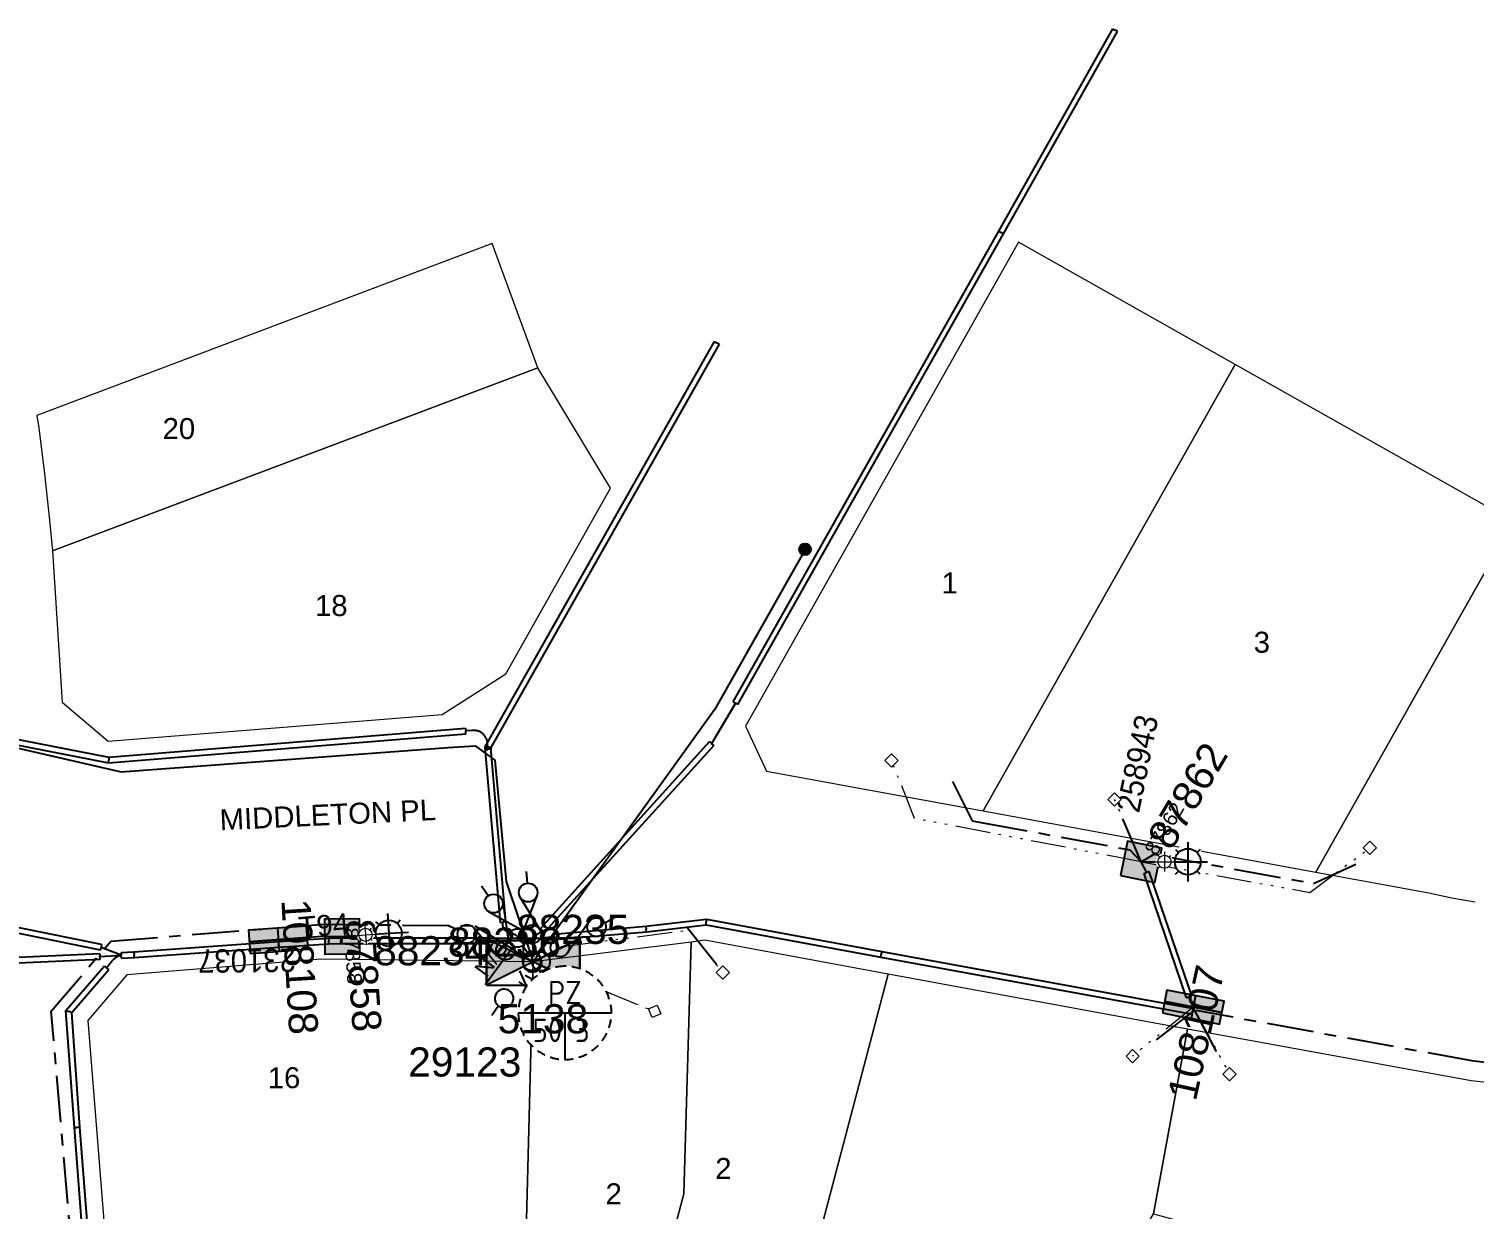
# Model space of a CAD drawing. Header units: metres. Extents: x 279683 to 1215799, y 6210454 to 24863887.
# Drawn here: x 279922.4 to 280046.4, y 6217213.5 to 6217314.8 of the extents above; entities that cross this region are included whole.
import ezdxf
from ezdxf.enums import TextEntityAlignment as Align

# ---------------------------------------------------------------- set-up
doc = ezdxf.new("R2010")
doc.units = ezdxf.units.M
for name, pattern in [('Cable Exist UG', [7, 4, -1, 1, -1]), ('Dash', [5, 3, -2]), ('PHANTOMX2', [6.6, 3, -0.75, 0.2, -0.75, 0.2, -0.75, 0.2, -0.75])]:
    doc.linetypes.add(name, pattern=pattern)
doc.layers.get('0').update_dxf_attribs({"color": 6})
for name, color, linetype, lineweight in [('_User Miscellaneous5', 121, 'Continuous', 13), ('_User_HV_Exist', 1, 'Continuous', 25), ('Cadastre Land Parcels_SP_EXT', 118, 'Continuous', 15), ('Cadastre Road Names_SP_HV_LV_SL_EXT', 211, 'Continuous', 15), ('Mains_LV_SL_EXT', 135, 'Continuous', 25), ('Services_SP_EXT', 42, 'PHANTOMX2', 20)]:
    doc.layers.add(name, color=color, linetype=linetype, lineweight=lineweight)
for name, color, linetype in [('Duct_SP_EXT', 30, 'Continuous'), ('Equip_HV_EXT', 7, 'Continuous'), ('Equip_LV_EXT', 7, 'Continuous'), ('Equip_SL_EXT', 7, 'Continuous'), ('Equip_SP_SL_EXT', 7, 'Continuous'), ('Sub_SP_EXT', 7, 'Continuous'), ('SupportsUG_SP_LV_EXT', 7, 'Continuous'), ('SupportsUG_SP_LV_SL_EXT', 7, 'Continuous'), ('Trench_SP_EXT', 7, 'Continuous')]:
    doc.layers.add(name, color=color, linetype=linetype)
doc.styles.add('COLUMN_LABEL', font='arial.ttf', dxfattribs={"height": 2})
doc.styles.add('iecARIAL', font='arial.ttf', dxfattribs={"height": 2})
doc.styles.add('IESYMBOL1', font='isocp.shx')
doc.styles.add('POLE_LABEL', font='arial.ttf', dxfattribs={"height": 2})
doc.styles.add('SL_LABEL', font='arial.ttf', dxfattribs={"height": 2})
doc.styles.add('SLCP_LABEL', font='arial.ttf', dxfattribs={"height": 2})
doc.styles.get("Standard").update_dxf_attribs({"font": 'arial.ttf'})
doc.styles.add('SWITCH_LABEL', font='arial.ttf', dxfattribs={"height": 2})
doc.linetypes.add('Cable x', pattern='A,4.5,-0.01,["X",Standard,S=1.25,R=0,X=0,Y=-0.65],-1.2', length=5.71)

# ---------------------------------------------------------------- blocks, each defined once
blk = doc.blocks.new('SUB_PADMOUNT_EXT')
at = {"ltscale": 10}
h = blk.add_hatch(color=256, dxfattribs=at)
h.dxf.hatch_style = 1
h.paths.add_polyline_path([(4, -2), (0, 0), (4, 2)])
h.paths.add_polyline_path([(-4, -2), (-4, 2), (0, 0)])
blk.add_line((4, 2), (-4, -2))
blk.add_lwpolyline([(-4, -2), (4, -2), (4, 2), (-4, 2)], close=True)
at = {"ltscale": 10, "flags": 128}
for points in [[(-4, -2), (-4, 2), (0, 0)], [(4, -2), (0, 0), (4, 2)]]:
    blk.add_lwpolyline(points, close=True, dxfattribs=at)
at = {"flags": 8}
blk.add_attdef('ASSET_NUM', text='', height=2.5, dxfattribs=at).set_placement((0, 5), align=Align.MIDDLE_CENTER)
for tag, flags, p in [('STREET_CODE', 9, (1.5, 0)), ('OPERATING_VOLTAGE', 9, (1.5, -0.4)), ('ORIENTATION', 9, (1.5, -0.6)), ('OWNED_BY', 9, (1.5, -0.8)), ('OPERATED_BY', 9, (1.5, -1)), ('NO_PHASES', 9, (1.5, -0.2)), ('MAINTAINED_BY', 9, (1.5, -1.2)), ('CONSTRUCTED_VOLTAGE', 9, (1.5, -1.4)), ('SECONDARY_VOLTAGE', 9, (1.5, -1.6)), ('STATE', 9, (1.5, -1.8)), ('SUBSTATION_TYPE', 9, (1.5, -2.2)), ('PARENT', 9, (1.5, -2)), ('USAGE', 9, (1.5, -2.4)), ('SUBURB', 9, (1.5, -2.8)), ('STREETNAME', 9, (1.5, -3)), ('Z', 1, (1.5, -3.6)), ('LEGEND', 9, (1.5, -2.6)), ('LOCATION', 9, (1.5, -3.2)), ('NOTES', 9, (1.5, -3.4))]:
    blk.add_attdef(tag, text='', height=0.2, dxfattribs=dict(flags=flags)).set_placement(p, align=Align.MIDDLE_LEFT)
blk = doc.blocks.new('COLUMN_EXT')
blk.add_hatch(color=256).paths.add_polyline_path([(1.5, -1.5), (1.5, 1.5), (-1.5, 1.5), (-1.5, -1.5)])
blk.add_lwpolyline([(1.5, 1.5), (-1.5, 1.5), (-1.5, -1.5), (1.5, -1.5)], close=True)
at = {"flags": 9}
for tag, p in [('STREETNAME', (-1.81, 1.6)), ('LOCATION', (-1.81, 1.4)), ('SUBURB', (-1.81, 1.8)), ('LEGEND', (-1.81, 1.2)), ('NOTES', (-1.81, 2)), ('COLUMN_TYPE', (-1.81, 0.4)), ('OWNED_BY', (-1.81, 0.6)), ('USAGE', (-1.81, 1)), ('STATE', (-1.81, 0.8))]:
    blk.add_attdef(tag, text='', height=0.2, rotation=180, dxfattribs=at).set_placement(p, align=Align.MIDDLE_LEFT)
at = {"flags": 1}
blk.add_attdef('Z', (-1.81, 2.35), '', height=0.2, rotation=180, dxfattribs=at)
at = {"flags": 9}
for tag, style, p in [('STRUCTURE_PLANT_NUMBER', 'POLE_LABEL', (-1.81, -0.03)), ('STREET_CODE', 'COLUMN_LABEL', (-1.81, 0.2))]:
    blk.add_attdef(tag, text='', height=0.2, rotation=180, dxfattribs=dict(at, style=style)).set_placement(p, align=Align.MIDDLE_LEFT)
at = {"style": 'COLUMN_LABEL', "width": 0.9, "flags": 8}
blk.add_attdef('ASSET_NUM', text='', height=2, rotation=270, dxfattribs=at).set_placement((2, -4), align=Align.MIDDLE_LEFT)
blk = doc.blocks.new('PILLAR_EXT')
blk.add_hatch(color=256).paths.add_polyline_path([(2.5, -1), (2.5, 1), (-2.5, 1), (-2.5, -1)])
for p, q in [((2.5, 0), (-2.5, 0)), ((0, -1), (0, 1))]:
    blk.add_line(p, q)
at = {"ltscale": 10}
blk.add_line((-2.5, 0), (2.5, 0), dxfattribs=at)
blk.add_lwpolyline([(2.5, 1), (1.25, 1), (-1.25, 1), (-2.5, 1), (-2.5, -1), (2.5, -1)], close=True)
for tag, p, flags in [('STREETNAME', (0, 1.8), 9), ('SUBURB', (0, 2), 1), ('PARENT', (0, 1.6), 9), ('NOTES', (0, 1.4), 9), ('SUPPORT_TYPE', (0, 0.6), 9), ('OWNED_BY', (0, 0.2), 9), ('LOCATION', (0, 1.2), 9), ('LEGEND', (0, 1), 9), ('USAGE', (0, 0.8), 9), ('STATE', (0, 0.4), 9)]:
    blk.add_attdef(tag, p, '', height=0.2, rotation=180, dxfattribs=dict(flags=flags))
at = {"width": 0.9, "flags": 8}
blk.add_attdef('ASSET_NUM', text='', height=2, rotation=270, dxfattribs=at).set_placement((2, -4), align=Align.MIDDLE_LEFT)
blk = doc.blocks.new('SL_LANTERN_EXT')
at = {"flags": 9}
for tag, p in [('LRATECODE', (-7.4, 0)), ('LOUTREACHVOCAB', (-7.2, 0)), ('LOUTREACH', (-7, 0)), ('LANTNUMBER', (-6.6, 0)), ('LNEW', (-6.4, 0)), ('LMASTVOCAB', (-6.2, 0)), ('LMAST', (-6, 0)), ('LLAMPVOCAB', (-5.8, 0)), ('LLAMP', (-5.6, 0)), ('LEXIST', (-5.4, 0)), ('LCHARGE3PERCENT', (-5.2, 0)), ('LCHARGE3', (-5, 0)), ('LCHARGE2PERCENT', (-4.8, 0)), ('LCHARGE2', (-4.6, 0)), ('LCHARGE1PERCENT', (-4.4, 0)), ('LCHARGE1', (-4.2, 0)), ('LCATEGORY', (-4, 0)), ('LBRACKETVOCAB', (-3.8, 0)), ('LBRACKET', (-3.6, 0)), ('LKINGHEIGHT', (-3.4, 0)), ('CREPLACE', (-3.2, 0)), ('CREMOVE', (-3, 0)), ('CNUMBER', (-2.8, 0)), ('CNEW', (-2.6, 0)), ('CEXIST', (-2.4, 0)), ('USAGE', (-2.2, 0)), ('STATE', (-2, 0)), ('OWNED_BY', (-1.8, 0)), ('ORIENTATION', (-1.6, 0)), ('OPERATING_VOLTAGE', (-1.4, 0)), ('NO_PHASES', (-1.2, 0)), ('LANTERN_TYPE', (-1, 0)), ('LANTERN_PURPOSE', (-0.8, 0)), ('CONTROL_TYPE', (-0.6, 0)), ('CONSTRUCTED_VOLTAGE', (-0.4, 0))]:
    blk.add_attdef(tag, text='', height=0.001, rotation=270, dxfattribs=at).set_placement(p, align=Align.MIDDLE_LEFT)
at = {"style": 'SL_LABEL', "flags": 9}
blk.add_attdef('STREET_CODE', text='', height=0.001, rotation=270, dxfattribs=at).set_placement((0, 0), align=Align.MIDDLE_LEFT)
at = {"flags": 1}
blk.add_attdef('Z', (0, 0), '', height=0.001, rotation=270, dxfattribs=at)
at = {"width": 0.9}
blk.add_attdef('LNUMBER', text='', height=1, dxfattribs=at).set_placement((7, -1), align=Align.MIDDLE_LEFT)
at = {"flags": 9}
for tag, p in [('LREMOVE', (0, -7.6)), ('LREPLACE', (0, -7.8)), ('LTYPE', (0, -8)), ('LTYPEVOCAB', (0, -8.2)), ('LEGEND', (0, -8.4)), ('SUBURB', (0, -8.6)), ('STREETNAME', (0, -8.8)), ('LOCATION', (0, -9)), ('NOTES', (0, -9.2)), ('MAINTAINED_BY', (0, -9.86))]:
    blk.add_attdef(tag, text='', height=0.001, dxfattribs=at).set_placement(p, align=Align.MIDDLE_LEFT)
blk.add_attdef('OPERATED_BY', (0, -9.61), '', height=0.001, dxfattribs=at)
blk.add_wipeout([(5.69, 0), (5.06, -1.06), (4, -1.69), (2.94, -1.06), (2.31, 0), (2.94, 1.06), (4, 1.69), (5.06, 1.06)])
for p, q in [((4, 1.69), (4, 0)), ((0, 0), (4, 0)), ((2.94, 1.06), (3.2, 0.8)), ((5.06, 1.06), (4.8, 0.8)), ((2.94, -1.06), (3.2, -0.8)), ((4, 0), (5.69, 0)), ((4, 0), (4, -1.69)), ((5.06, -1.06), (4.8, -0.8))]:
    blk.add_line(p, q)
blk.add_circle((4, 0), 1.12)
blk = doc.blocks.new('CCP_EXT')
at = {"flags": 9}
for tag, p in [('STATE', (0, -1.8)), ('LEGEND', (0, -1.4)), ('LIFE_SUPPORT', (0, -1.6)), ('NOTES', (0, -2))]:
    blk.add_attdef(tag, text='', height=0.2, dxfattribs=at).set_placement(p, align=Align.MIDDLE_LEFT)
blk.add_wipeout([(0, 0.57), (0.57, 0), (0, -0.57), (-0.57, 0)])
blk.add_lwpolyline([(-0.57, 0), (0, 0.57), (0.57, 0), (0, -0.57), (-0.57, 0)])
at = {"flags": 1}
blk.add_attdef('Z', (0, 0), '', height=0.2, dxfattribs=at)
at = {"flags": 9}
for tag, p in [('CCP_TYPE', (0, 0)), ('CONSTRUCTED_VOLTAGE', (0, -0.2)), ('OPERATING_VOLTAGE', (0, -0.6)), ('ORIENTATION', (0, -0.8)), ('OWNED_BY', (0, -1)), ('NO_PHASES', (0, -0.4)), ('USAGE', (0, -1.2))]:
    blk.add_attdef(tag, text='', height=0.2, dxfattribs=at).set_placement(p, align=Align.MIDDLE_LEFT)
blk = doc.blocks.new('LV_UG_DFUSE_CLOSED_EXT')
for points in [[(1, 0), (0, 0)], [(5.04, 0.73), (2.16, -0.72)], [(5.05, -0.71), (2.16, 0.72)], [(6.2, 0.01), (7.2, 0.01)]]:
    blk.add_lwpolyline(points)
for centre in [(1.8, 0), (5.4, 0.01)]:
    blk.add_circle(centre, 0.8)
at = {"flags": 9}
for tag, p in [('ACTUAL_STATUS', (0, 0)), ('CONSTRUCTED_VOLTAGE', (0, -0.2)), ('OPERATING_VOLTAGE', (0, -0.6)), ('ORIENTATION', (0, -0.8)), ('STATE', (0, -1)), ('SWITCH_TYPE', (0, -1.2)), ('NO_PHASES', (0, -0.4)), ('USAGE', (0, -1.4)), ('NOTES', (0, -1.6))]:
    blk.add_attdef(tag, text='', height=0.2, dxfattribs=at).set_placement(p, align=Align.MIDDLE_LEFT)
at = {"flags": 1}
blk.add_attdef('Z', (0, 0), '', height=0.2, dxfattribs=at)
blk = doc.blocks.new('SWG_HOLEC_SU_EXT')
blk.add_line((1.8, -2), (5.8, -2))
for points in [[(1, 0), (0, 0)], [(6.6, 0), (7.6, 0)]]:
    blk.add_lwpolyline(points)
for points in [[(1.8, -0.8, 1), (1.8, 0.8, 1)], [(5.8, -0.8, 1), (5.8, 0.8, 1)]]:
    blk.add_lwpolyline(points, format="xyb", close=True)
at = {"style": 'SWITCH_LABEL', "flags": 8}
blk.add_attdef('ASSET_NUM', text='', height=2.5, rotation=179.9544, dxfattribs=at).set_placement((-2.4, 0), align=Align.MIDDLE_LEFT)
at = {"flags": 1}
blk.add_attdef('Z', (0, 0), '', height=0.2, dxfattribs=at)
at = {"flags": 9}
for tag, p in [('ACTUAL_STATUS', (0, -0.4)), ('CONSTRUCTED_VOLTAGE', (0, -0.6)), ('OPERATING_VOLTAGE', (0, -1)), ('ORIENTATION', (0, -1.2)), ('NO_PHASES', (0, -0.8)), ('OWNED_BY', (0, -1.4)), ('STATE', (0, -1.8)), ('SWITCH_TYPE', (0, -2)), ('PARENT', (0, -1.6)), ('USAGE', (0, -2.2)), ('LOCATION', (0, -2.4)), ('STREETNAME', (0, -2.6)), ('SUBURB', (0, -2.8)), ('NOTES', (0, -3))]:
    blk.add_attdef(tag, text='', height=0.2, dxfattribs=at).set_placement(p, align=Align.MIDDLE_LEFT)
at = {"style": 'SWITCH_LABEL', "flags": 9}
blk.add_attdef('STREET_CODE', text='', height=0.2, dxfattribs=at).set_placement((0, -0.2), align=Align.MIDDLE_LEFT)
blk = doc.blocks.new('SWG_HOLEC_SU_NO_EXT')
blk.add_line((1.8, -2), (5.8, -2))
for points in [[(1, 0), (0, 0)], [(6.6, 0), (7.6, 0)]]:
    blk.add_lwpolyline(points)
for points in [[(1.8, -0.8, 1), (1.8, 0.8, 1)], [(5.8, -0.8, 1), (5.8, 0.8, 1)]]:
    blk.add_lwpolyline(points, format="xyb", close=True)
at = {"insert": (5.31, -3.64), "char_height": 1.4, "width": 3.8863, "attachment_point": 1, "rotation": 180}
blk.add_mtext('{\\fArial|b0|i0|c0|p34;N/O}', dxfattribs=at)
at = {"style": 'SWITCH_LABEL', "flags": 8}
blk.add_attdef('ASSET_NUM', text='', height=2.5, rotation=179.9544, dxfattribs=at).set_placement((-2.4, 0), align=Align.MIDDLE_LEFT)
at = {"flags": 1}
blk.add_attdef('Z', (0, 0), '', height=0.2, dxfattribs=at)
at = {"flags": 9}
for tag, p in [('ACTUAL_STATUS', (0, -0.4)), ('CONSTRUCTED_VOLTAGE', (0, -0.6)), ('OPERATING_VOLTAGE', (0, -1)), ('ORIENTATION', (0, -1.2)), ('NO_PHASES', (0, -0.8)), ('OWNED_BY', (0, -1.4)), ('STATE', (0, -1.8)), ('SWITCH_TYPE', (0, -2)), ('PARENT', (0, -1.6)), ('USAGE', (0, -2.2)), ('LOCATION', (0, -2.4)), ('STREETNAME', (0, -2.6)), ('SUBURB', (0, -2.8)), ('NOTES', (0, -3))]:
    blk.add_attdef(tag, text='', height=0.2, dxfattribs=at).set_placement(p, align=Align.MIDDLE_LEFT)
at = {"style": 'SWITCH_LABEL', "flags": 9}
blk.add_attdef('STREET_CODE', text='', height=0.2, dxfattribs=at).set_placement((0, -0.2), align=Align.MIDDLE_LEFT)
blk = doc.blocks.new('SLCP_ZELL_EXT')
at = {"flags": 8}
blk.add_attdef('ASSET_NUM', text='', height=2, dxfattribs=at).set_placement((0, 6), align=Align.MIDDLE_CENTER)
for tag, flags, p in [('CONSTRUCTED_VOLTAGE', 9, (0.25, -0.5)), ('CONTROL_TYPE', 9, (0.25, -0.7)), ('OPERATING_VOLTAGE', 9, (0.25, -1.1)), ('ORIENTATION', 9, (0.25, -1.3)), ('NO_PHASES', 9, (0.25, -0.9)), ('OWNED_BY', 9, (0.25, -1.5)), ('OPERATED_BY', 9, (0.25, -1.7)), ('MAINTAINED_BY', 9, (0.25, -1.9)), ('USAGE', 9, (0.25, -2.1)), ('LOCATION', 9, (0.25, -2.3)), ('NOTES', 9, (0.25, -2.5)), ('AMP_RATING', 9, (0.25, -3.3)), ('STATE', 9, (0.25, -2.7)), ('STREETNAME', 9, (0.25, -2.9)), ('SUBURB', 9, (0.25, -3.1)), ('Z', 1, (0.25, -3.5))]:
    blk.add_attdef(tag, text='', height=0.2, dxfattribs=dict(flags=flags)).set_placement(p, align=Align.MIDDLE_LEFT)
blk.add_wipeout([(-0.05, 4), (-0.15, 4), (-0.25, 3.99), (-0.34, 3.99), (-0.44, 3.98), (-0.54, 3.96), (-0.64, 3.95), (-0.73, 3.93), (-0.83, 3.91), (-0.92, 3.89), (-1.02, 3.87), (-1.11, 3.84), (-1.21, 3.81), (-1.3, 3.78), (-1.39, 3.75), (-1.49, 3.71), (-1.58, 3.68), (-1.67, 3.64), (-1.75, 3.59), (-1.84, 3.55), (-1.93, 3.5), (-2.01, 3.46), (-2.1, 3.41), (-2.18, 3.35), (-2.26, 3.3), (-2.34, 3.24), (-2.42, 3.18), (-2.5, 3.12), (-2.58, 3.06), (-2.65, 3), (-2.72, 2.93), (-2.79, 2.86), (-2.86, 2.79), (-2.93, 2.72), (-3, 2.65), (-3.06, 2.58), (-3.12, 2.5), (-3.18, 2.42), (-3.24, 2.34), (-3.3, 2.26), (-3.35, 2.18), (-3.41, 2.1), (-3.46, 2.01), (-3.5, 1.93), (-3.55, 1.84), (-3.59, 1.75), (-3.64, 1.67), (-3.68, 1.58), (-3.71, 1.49), (-3.75, 1.39), (-3.78, 1.3), (-3.81, 1.21), (-3.84, 1.11), (-3.87, 1.02), (-3.89, 0.92), (-3.91, 0.83), (-3.93, 0.73), (-3.95, 0.64), (-3.96, 0.54), (-3.98, 0.44), (-3.99, 0.34), (-3.99, 0.25), (-4, 0.15), (-4, 0.05), (-4, -0.05), (-4, -0.15), (-3.99, -0.25), (-3.99, -0.34), (-3.98, -0.44), (-3.96, -0.54), (-3.95, -0.64), (-3.93, -0.73), (-3.91, -0.83), (-3.89, -0.92), (-3.87, -1.02), (-3.84, -1.11), (-3.81, -1.21), (-3.78, -1.3), (-3.75, -1.39), (-3.71, -1.49), (-3.68, -1.58), (-3.64, -1.67), (-3.59, -1.75), (-3.55, -1.84), (-3.5, -1.93), (-3.46, -2.01), (-3.41, -2.1), (-3.35, -2.18), (-3.3, -2.26), (-3.24, -2.34), (-3.18, -2.42), (-3.12, -2.5), (-3.06, -2.58), (-3, -2.65), (-2.93, -2.72), (-2.86, -2.79), (-2.79, -2.86), (-2.72, -2.93), (-2.65, -3), (-2.58, -3.06), (-2.5, -3.12), (-2.42, -3.18), (-2.34, -3.24), (-2.26, -3.3), (-2.18, -3.35), (-2.1, -3.41), (-2.01, -3.46), (-1.93, -3.5), (-1.84, -3.55), (-1.75, -3.59), (-1.67, -3.64), (-1.58, -3.68), (-1.49, -3.71), (-1.39, -3.75), (-1.3, -3.78), (-1.21, -3.81), (-1.11, -3.84), (-1.02, -3.87), (-0.92, -3.89), (-0.83, -3.91), (-0.73, -3.93), (-0.64, -3.95), (-0.54, -3.96), (-0.44, -3.98), (-0.34, -3.99), (-0.25, -3.99), (-0.15, -4), (-0.05, -4), (0.05, -4), (0.15, -4), (0.25, -3.99), (0.34, -3.99), (0.44, -3.98), (0.54, -3.96), (0.64, -3.95), (0.73, -3.93), (0.83, -3.91), (0.92, -3.89), (1.02, -3.87), (1.11, -3.84), (1.21, -3.81), (1.3, -3.78), (1.39, -3.75), (1.49, -3.71), (1.58, -3.68), (1.67, -3.64), (1.75, -3.59), (1.84, -3.55), (1.93, -3.5), (2.01, -3.46), (2.1, -3.41), (2.18, -3.35), (2.26, -3.3), (2.34, -3.24), (2.42, -3.18), (2.5, -3.12), (2.58, -3.06), (2.65, -3), (2.72, -2.93), (2.79, -2.86), (2.86, -2.79), (2.93, -2.72), (3, -2.65), (3.06, -2.58), (3.12, -2.5), (3.18, -2.42), (3.24, -2.34), (3.3, -2.26), (3.35, -2.18), (3.41, -2.1), (3.46, -2.01), (3.5, -1.93), (3.55, -1.84), (3.59, -1.75), (3.64, -1.67), (3.68, -1.58), (3.71, -1.49), (3.75, -1.39), (3.78, -1.3), (3.81, -1.21), (3.84, -1.11), (3.87, -1.02), (3.89, -0.92), (3.91, -0.83), (3.93, -0.73), (3.95, -0.64), (3.96, -0.54), (3.98, -0.44), (3.99, -0.34), (3.99, -0.25), (4, -0.15), (4, -0.05), (4, 0.05), (4, 0.15), (3.99, 0.25), (3.99, 0.34), (3.98, 0.44), (3.96, 0.54), (3.95, 0.64), (3.93, 0.73), (3.91, 0.83), (3.89, 0.92), (3.87, 1.02), (3.84, 1.11), (3.81, 1.21), (3.78, 1.3), (3.75, 1.39), (3.71, 1.49), (3.68, 1.58), (3.64, 1.67), (3.59, 1.75), (3.55, 1.84), (3.5, 1.93), (3.46, 2.01), (3.41, 2.1), (3.35, 2.18), (3.3, 2.26), (3.24, 2.34), (3.18, 2.42), (3.12, 2.5), (3.06, 2.58), (3, 2.65), (2.93, 2.72), (2.86, 2.79), (2.79, 2.86), (2.72, 2.93), (2.65, 3), (2.58, 3.06), (2.5, 3.12), (2.42, 3.18), (2.34, 3.24), (2.26, 3.3), (2.18, 3.35), (2.1, 3.41), (2.01, 3.46), (1.93, 3.5), (1.84, 3.55), (1.75, 3.59), (1.67, 3.64), (1.58, 3.68), (1.49, 3.71), (1.39, 3.75), (1.3, 3.78), (1.21, 3.81), (1.11, 3.84), (1.02, 3.87), (0.92, 3.89), (0.83, 3.91), (0.73, 3.93), (0.64, 3.95), (0.54, 3.96), (0.44, 3.98), (0.34, 3.99), (0.25, 3.99), (0.15, 4), (0.05, 4)])
for p, q in [((-4, 0), (4, 0)), ((0, 0), (0, -4))]:
    blk.add_line(p, q)
at = {"linetype": 'Dash', "ltscale": 0.25, "flags": 128}
blk.add_lwpolyline([(-0.05, 4), (-0.15, 4), (-0.25, 3.99), (-0.34, 3.99), (-0.44, 3.98), (-0.54, 3.96), (-0.64, 3.95), (-0.73, 3.93), (-0.83, 3.91), (-0.92, 3.89), (-1.02, 3.87), (-1.11, 3.84), (-1.21, 3.81), (-1.3, 3.78), (-1.39, 3.75), (-1.49, 3.71), (-1.58, 3.68), (-1.67, 3.64), (-1.75, 3.59), (-1.84, 3.55), (-1.93, 3.5), (-2.01, 3.46), (-2.1, 3.41), (-2.18, 3.35), (-2.26, 3.3), (-2.34, 3.24), (-2.42, 3.18), (-2.5, 3.12), (-2.58, 3.06), (-2.65, 3), (-2.72, 2.93), (-2.79, 2.86), (-2.86, 2.79), (-2.93, 2.72), (-3, 2.65), (-3.06, 2.58), (-3.12, 2.5), (-3.18, 2.42), (-3.24, 2.34), (-3.3, 2.26), (-3.35, 2.18), (-3.41, 2.1), (-3.46, 2.01), (-3.5, 1.93), (-3.55, 1.84), (-3.59, 1.75), (-3.64, 1.67), (-3.68, 1.58), (-3.71, 1.49), (-3.75, 1.39), (-3.78, 1.3), (-3.81, 1.21), (-3.84, 1.11), (-3.87, 1.02), (-3.89, 0.92), (-3.91, 0.83), (-3.93, 0.73), (-3.95, 0.64), (-3.96, 0.54), (-3.98, 0.44), (-3.99, 0.34), (-3.99, 0.25), (-4, 0.15), (-4, 0.05), (-4, -0.05), (-4, -0.15), (-3.99, -0.25), (-3.99, -0.34), (-3.98, -0.44), (-3.96, -0.54), (-3.95, -0.64), (-3.93, -0.73), (-3.91, -0.83), (-3.89, -0.92), (-3.87, -1.02), (-3.84, -1.11), (-3.81, -1.21), (-3.78, -1.3), (-3.75, -1.39), (-3.71, -1.49), (-3.68, -1.58), (-3.64, -1.67), (-3.59, -1.75), (-3.55, -1.84), (-3.5, -1.93), (-3.46, -2.01), (-3.41, -2.1), (-3.35, -2.18), (-3.3, -2.26), (-3.24, -2.34), (-3.18, -2.42), (-3.12, -2.5), (-3.06, -2.58), (-3, -2.65), (-2.93, -2.72), (-2.86, -2.79), (-2.79, -2.86), (-2.72, -2.93), (-2.65, -3), (-2.58, -3.06), (-2.5, -3.12), (-2.42, -3.18), (-2.34, -3.24), (-2.26, -3.3), (-2.18, -3.35), (-2.1, -3.41), (-2.01, -3.46), (-1.93, -3.5), (-1.84, -3.55), (-1.75, -3.59), (-1.67, -3.64), (-1.58, -3.68), (-1.49, -3.71), (-1.39, -3.75), (-1.3, -3.78), (-1.21, -3.81), (-1.11, -3.84), (-1.02, -3.87), (-0.92, -3.89), (-0.83, -3.91), (-0.73, -3.93), (-0.64, -3.95), (-0.54, -3.96), (-0.44, -3.98), (-0.34, -3.99), (-0.25, -3.99), (-0.15, -4), (-0.05, -4), (0.05, -4), (0.15, -4), (0.25, -3.99), (0.34, -3.99), (0.44, -3.98), (0.54, -3.96), (0.64, -3.95), (0.73, -3.93), (0.83, -3.91), (0.92, -3.89), (1.02, -3.87), (1.11, -3.84), (1.21, -3.81), (1.3, -3.78), (1.39, -3.75), (1.49, -3.71), (1.58, -3.68), (1.67, -3.64), (1.75, -3.59), (1.84, -3.55), (1.93, -3.5), (2.01, -3.46), (2.1, -3.41), (2.18, -3.35), (2.26, -3.3), (2.34, -3.24), (2.42, -3.18), (2.5, -3.12), (2.58, -3.06), (2.65, -3), (2.72, -2.93), (2.79, -2.86), (2.86, -2.79), (2.93, -2.72), (3, -2.65), (3.06, -2.58), (3.12, -2.5), (3.18, -2.42), (3.24, -2.34), (3.3, -2.26), (3.35, -2.18), (3.41, -2.1), (3.46, -2.01), (3.5, -1.93), (3.55, -1.84), (3.59, -1.75), (3.64, -1.67), (3.68, -1.58), (3.71, -1.49), (3.75, -1.39), (3.78, -1.3), (3.81, -1.21), (3.84, -1.11), (3.87, -1.02), (3.89, -0.92), (3.91, -0.83), (3.93, -0.73), (3.95, -0.64), (3.96, -0.54), (3.98, -0.44), (3.99, -0.34), (3.99, -0.25), (4, -0.15), (4, -0.05), (4, 0.05), (4, 0.15), (3.99, 0.25), (3.99, 0.34), (3.98, 0.44), (3.96, 0.54), (3.95, 0.64), (3.93, 0.73), (3.91, 0.83), (3.89, 0.92), (3.87, 1.02), (3.84, 1.11), (3.81, 1.21), (3.78, 1.3), (3.75, 1.39), (3.71, 1.49), (3.68, 1.58), (3.64, 1.67), (3.59, 1.75), (3.55, 1.84), (3.5, 1.93), (3.46, 2.01), (3.41, 2.1), (3.35, 2.18), (3.3, 2.26), (3.24, 2.34), (3.18, 2.42), (3.12, 2.5), (3.06, 2.58), (3, 2.65), (2.93, 2.72), (2.86, 2.79), (2.79, 2.86), (2.72, 2.93), (2.65, 3), (2.58, 3.06), (2.5, 3.12), (2.42, 3.18), (2.34, 3.24), (2.26, 3.3), (2.18, 3.35), (2.1, 3.41), (2.01, 3.46), (1.93, 3.5), (1.84, 3.55), (1.75, 3.59), (1.67, 3.64), (1.58, 3.68), (1.49, 3.71), (1.39, 3.75), (1.3, 3.78), (1.21, 3.81), (1.11, 3.84), (1.02, 3.87), (0.92, 3.89), (0.83, 3.91), (0.73, 3.93), (0.64, 3.95), (0.54, 3.96), (0.44, 3.98), (0.34, 3.99), (0.25, 3.99), (0.15, 4), (0.05, 4)], close=True, dxfattribs=at)
at = {"style": 'IESYMBOL1'}
for s, p in [('PZ', (0, 1.75)), ('50', (-1.5, -1.5)), ('3', (1.5, -1.5))]:
    blk.add_text(s, height=2, dxfattribs=at).set_placement(p, align=Align.MIDDLE_CENTER)
blk = doc.blocks.new('CONNECTOR_NODE_EXT')
h = blk.add_hatch(color=256)
edge = h.paths.add_edge_path()
edge.add_arc((0, 0), 0.5, 0, 360)
blk.add_circle((0, 0), 0.5)
at = {"flags": 1}
blk.add_attdef('Z', (0, 0), '', height=0.2, dxfattribs=at)
at = {"flags": 9}
for tag, p in [('CONNECTOR_TYPE', (0, 0)), ('CONSTRUCTED_VOLTAGE', (0, -0.2)), ('OPERATING_VOLTAGE', (0, -0.6)), ('ORIENTATION', (0, -0.8)), ('SUBTYPE', (0, -1)), ('NO_PHASES', (0, -0.4)), ('USAGE', (0, -1.2)), ('NOTES', (0, -1.4))]:
    blk.add_attdef(tag, text='', height=0.2, dxfattribs=at).set_placement(p, align=Align.MIDDLE_LEFT)

msp = doc.modelspace()

# ---------------------------------------------------------------- linework, layer by layer
at = {"layer": 'Cadastre Land Parcels_SP_EXT', "linetype": 'Continuous'}
for points in [[(279966.095, 6217285.716), (279962.154, 6217296.394), (279923.101, 6217281.622), (279923.26, 6217280.578), (279923.767, 6217276.626), (279924.182, 6217272.662), (279924.428, 6217270.01), (279966.095, 6217285.716)], [(280025.908, 6217286.026), (280007.325, 6217296.506), (279983.904, 6217254.971), (279985.706, 6217251.122), (280004.297, 6217247.704), (280025.908, 6217286.026)], [(279957.89, 6217255.99), (279963.333, 6217259.469), (279972.315, 6217275.399), (279966.095, 6217285.716), (279924.428, 6217270.01), (279925.27, 6217257.041), (279929.206, 6217253.69), (279957.89, 6217255.99)], [(280049.802, 6217272.547), (280025.908, 6217286.026), (280004.297, 6217247.704), (280032.833, 6217242.455), (280049.802, 6217272.547)], [(279965.0314, 6217209.3246), (279965.2321, 6217203.439), (279977.4639, 6217196.738), (279976.8894, 6217208.3905), (279978.6125, 6217214.8612), (279979.2474, 6217236.4583), (279965.6746, 6217234.7678), (279965.0314, 6217209.3246)], [(279976.8894, 6217208.3905), (279977.4639, 6217196.738), (279985.2761, 6217192.4571), (279996.149, 6217233.7113), (279980.4133, 6217236.604), (279979.2474, 6217236.4583), (279978.6125, 6217214.8612), (279976.8894, 6217208.3905)], [(279927.4824, 6217229.7115), (279929.3463, 6217206.4737), (279965.0314, 6217209.3246), (279965.6746, 6217234.7678), (279947.4794, 6217234.9805), (279930.8337, 6217233.6468), (279927.4824, 6217229.7115)], [(280018.923, 6217213.133), (280021.835, 6217228.986), (279996.149, 6217233.711), (279985.276, 6217192.457), (280002.796, 6217185.319), (280018.923, 6217213.133)], [(280069.855, 6217225.731), (280060.434, 6217224.268), (280058.055, 6217224.1), (280055.672, 6217224.017), (280053.287, 6217224.02), (280050.904, 6217224.11), (280048.526, 6217224.285), (280046.156, 6217224.546), (280021.835, 6217228.986), (280018.923, 6217213.133), (280063.732, 6217200.898), (280070.342, 6217198.597), (280069.855, 6217225.731)]]:
    msp.add_lwpolyline(points, close=True, dxfattribs=at)
msp.add_lwpolyline([(280049.802, 6217272.547), (280032.833, 6217242.455), (280042.522, 6217240.677), (280044.506, 6217240.248), (280046.503, 6217239.894)], dxfattribs=at)
at = {"layer": 'Duct_SP_EXT'}
for p, q in [((280005.6352, 6217297.4589), (280015.417, 6217314.8066)), ((280006.0532, 6217297.223), (280015.8351, 6217314.5708)), ((280015.417, 6217314.8066), (280015.626, 6217314.6887)), ((280015.8351, 6217314.5708), (280015.626, 6217314.6887)), ((279982.8351, 6217257.0809), (280005.6352, 6217297.4589)), ((279983.253, 6217256.8449), (280006.0532, 6217297.223)), ((280005.6352, 6217297.4589), (280005.8442, 6217297.341)), ((280006.0532, 6217297.223), (280005.8442, 6217297.341)), ((279981.2139, 6217287.9941), (279961.5414, 6217253.1939)), ((279981.6318, 6217287.7579), (279962.0315, 6217253.0854)), ((279981.2139, 6217287.9941), (279981.4228, 6217287.876)), ((279981.6318, 6217287.7579), (279981.4228, 6217287.876)), ((279982.8351, 6217257.0809), (279983.0441, 6217256.9629)), ((279983.253, 6217256.8449), (279983.0441, 6217256.9629)), ((279910.6556, 6217255.461), (279929.2563, 6217251.8268)), ((279910.7477, 6217255.9321), (279929.2833, 6217252.3106)), ((279929.2563, 6217251.8268), (279959.9154, 6217254.3363)), ((279929.2833, 6217252.3106), (279959.8763, 6217254.8147)), ((279959.8763, 6217254.8147), (279959.8958, 6217254.5755)), ((279959.9154, 6217254.3363), (279959.8958, 6217254.5755)), ((279961.5414, 6217253.1939), (279961.5595, 6217252.9649)), ((279961.5414, 6217253.1939), (279961.7865, 6217253.1397)), ((279961.5474, 6217253.1189), (279961.7865, 6217253.1396)), ((279961.5474, 6217253.1189), (279962.8439, 6217238.1451)), ((279961.5595, 6217252.9649), (279961.7988, 6217252.9838)), ((279962.0256, 6217253.1603), (279961.7865, 6217253.1396)), ((279962.0315, 6217253.0854), (279961.7865, 6217253.1397)), ((279962.038, 6217253.0027), (279961.7988, 6217252.9838)), ((279962.0256, 6217253.1603), (279963.3221, 6217238.1865)), ((279962.0315, 6217253.0854), (279962.038, 6217253.0027)), ((279980.8217, 6217253.6531), (279966.3061, 6217237.622)), ((279981.1775, 6217253.3309), (279966.6619, 6217237.2999)), ((279980.8217, 6217253.6531), (279980.9996, 6217253.492)), ((279981.1775, 6217253.3309), (279980.9996, 6217253.492)), ((279929.2563, 6217251.8268), (279929.2698, 6217252.0687)), ((279929.2833, 6217252.3106), (279929.2698, 6217252.0687)), ((279928.5595, 6217235.763), (279909.0681, 6217239.7284)), ((279928.6552, 6217236.2333), (279909.1637, 6217240.1988)), ((279962.8439, 6217238.1451), (279963.083, 6217238.1658)), ((279963.3221, 6217238.1865), (279963.083, 6217238.1658)), ((279975.3535, 6217237.8118), (279980.5436, 6217238.4069)), ((279980.5271, 6217237.9219), (279980.5353, 6217238.1644)), ((279980.5436, 6217238.4069), (279980.5353, 6217238.1644)), ((279980.5436, 6217238.4069), (279995.5941, 6217235.6379)), ((279961.8823, 6217236.817), (279961.8825, 6217236.577)), ((279966.3061, 6217237.622), (279966.484, 6217237.4609)), ((279966.6619, 6217237.2999), (279966.484, 6217237.4609)), ((279967.4695, 6217237.145), (279975.3535, 6217237.8118)), ((279967.4695, 6217237.145), (279967.4898, 6217236.9058)), ((279967.51, 6217236.6667), (279967.4898, 6217236.9058)), ((279967.51, 6217236.6667), (279975.401, 6217237.3342)), ((279975.3535, 6217237.8118), (279975.3773, 6217237.573)), ((279975.401, 6217237.3342), (279975.3773, 6217237.573)), ((279975.401, 6217237.3342), (279980.5271, 6217237.9219)), ((279980.5271, 6217237.9219), (279995.5075, 6217235.1657)), ((279928.5595, 6217235.763), (279928.6074, 6217235.9981)), ((279928.6552, 6217236.2333), (279928.6074, 6217235.9981)), ((279930.3308, 6217235.5668), (279931.4258, 6217235.6134)), ((279931.4258, 6217235.6134), (279943.8302, 6217236.4997)), ((279931.4258, 6217235.6134), (279931.4395, 6217235.3738)), ((279931.4531, 6217235.1342), (279943.8644, 6217236.0209)), ((279943.8302, 6217236.4997), (279943.8473, 6217236.2603)), ((279943.8309, 6217236.4997), (279948.1312, 6217236.7944)), ((279943.8309, 6217236.4997), (279943.8473, 6217236.2603)), ((279943.8637, 6217236.0209), (279943.8473, 6217236.2603)), ((279943.8644, 6217236.0209), (279943.8473, 6217236.2603)), ((279943.8637, 6217236.0209), (279948.1504, 6217236.3146)), ((279948.1312, 6217236.7944), (279948.1408, 6217236.5545)), ((279948.1504, 6217236.3146), (279948.1408, 6217236.5545)), ((279961.8827, 6217236.337), (279961.8825, 6217236.577)), ((279995.5941, 6217235.6379), (279995.5508, 6217235.4018)), ((279995.5941, 6217235.6379), (280022.3366, 6217230.7453)), ((279928.4982, 6217235.4451), (279909.5094, 6217234.5737)), ((279928.5202, 6217234.9656), (279909.5314, 6217234.0942)), ((279925.5948, 6217230.5848), (279928.9029, 6217234.4103)), ((279928.4982, 6217235.4451), (279928.5092, 6217235.2054)), ((279928.5202, 6217234.9656), (279928.5092, 6217235.2054)), ((279928.9029, 6217234.4103), (279929.0845, 6217234.2534)), ((279930.3308, 6217235.5668), (279930.341, 6217235.327)), ((279930.3512, 6217235.0872), (279930.341, 6217235.327)), ((279930.3512, 6217235.0872), (279931.4531, 6217235.1342)), ((279931.4531, 6217235.1342), (279931.4395, 6217235.3738)), ((279995.5075, 6217235.1657), (279995.5508, 6217235.4018)), ((279995.5075, 6217235.1657), (280022.2502, 6217230.2731)), ((279926.0878, 6217230.421), (279929.266, 6217234.0964)), ((279929.266, 6217234.0964), (279929.0845, 6217234.2534)), ((280021.7164, 6217231.6741), (280021.9435, 6217231.7517)), ((280022.1706, 6217231.8292), (280021.9435, 6217231.7517)), ((280022.3366, 6217230.7453), (280022.2934, 6217230.5092)), ((279926.3161, 6217220.5365), (279925.5948, 6217230.5848)), ((279925.5948, 6217230.5848), (279925.8413, 6217230.5029)), ((279926.0878, 6217230.421), (279925.8413, 6217230.5029)), ((279926.7948, 6217220.5722), (279926.0878, 6217230.421)), ((280022.2502, 6217230.2731), (280022.2934, 6217230.5092)), ((279926.3161, 6217220.5365), (279926.5555, 6217220.5543)), ((279927.4113, 6217206.3637), (279926.3161, 6217220.5365)), ((279926.7948, 6217220.5722), (279926.5555, 6217220.5543)), ((279927.8899, 6217206.4007), (279926.7948, 6217220.5722))]:
    msp.add_line(p, q, dxfattribs=at)
at = {"layer": 'Trench_SP_EXT', "linetype": 'Cable Exist UG'}
for points in [[(279983.0441, 6217256.9629), (279980.9995, 6217253.4919)], [(279960.416, 6217254.6079), (279959.8959, 6217254.5755)], [(279961.7865, 6217253.1396), (279961.77, 6217253.5292)], [(279966.484, 6217237.461), (279965.4554, 6217236.691)], [(279930.3418, 6217235.327), (279928.6074, 6217235.9981)], [(279964.7983, 6217236.1939), (279964.8519, 6217235.3182)], [(279928.5092, 6217235.2053), (279930.3524, 6217235.3279)], [(279964.9963, 6217233.6129), (279967.953, 6217231.968)], [(280021.9435, 6217231.7517), (280022.3243, 6217230.8751)], [(280022.2933, 6217230.5092), (280018.829, 6217227.8198)], [(280022.4149, 6217230.593), (280024.4803, 6217226.7091)]]:
    msp.add_lwpolyline(points, dxfattribs=at)
for points in [[(279961.77, 6217253.5292, 0.43351762), (279960.416, 6217254.6079)], [(279963.083, 6217238.1658, 0.44120634), (279963.5979, 6217237.3095), (279963.5979, 6217237.3095, -0.23159197), (279964.854, 6217236.2844)], [(279967.4898, 6217236.9058), (279965.4355, 6217236.6889), (279965.4355, 6217236.6889, 0.18266443), (279964.7983, 6217236.1939)], [(279961.8825, 6217236.577), (279964.3485, 6217236.5878), (279964.3485, 6217236.5878, -0.34878683), (279964.9299, 6217236.0823)], [(279929.0845, 6217234.2534), (279929.3973, 6217234.6414), (279929.3973, 6217234.6414, -0.17873871), (279930.3409, 6217235.327)]]:
    msp.add_lwpolyline(points, format="xyb", dxfattribs=at)

# ---------------------------------------------------------------- block references
at = {"layer": 'Equip_HV_EXT'}
msp.add_blockref('CONNECTOR_NODE_EXT', (279989.0121, 6217270.1515), dxfattribs=at)
ref = msp.add_blockref('SWG_HOLEC_SU_NO_EXT', (279966.6196, 6217236.2963), dxfattribs=dict(at, rotation=233.781812101238))
ref.add_attrib('ASSET_NUM', '88235', dxfattribs={"layer": '0', "height": 2.5, "style": 'SWITCH_LABEL'}).set_placement((279964.2206, 6217237.5463), align=Align.MIDDLE_LEFT)
ref = msp.add_blockref('SWG_HOLEC_SU_EXT', (279965.6255, 6217236.4483), dxfattribs=dict(at, rotation=293.8652410303194))
ref.add_attrib('ASSET_NUM', '88236', dxfattribs={"layer": '0', "height": 2.5, "style": 'SWITCH_LABEL'}).set_placement((279963.2265, 6217237.6982), align=Align.TOP_CENTER)
at = {"layer": 'Equip_LV_EXT'}
for p, rotation in [((279965.7126, 6217235.3243), 94.72213531051715), ((279965.3618, 6217235.3239), 124.704061437952), ((279966.4041, 6217235.1111), 28.87212345408912), ((279964.9572, 6217235.0182), 156.6406397169827), ((279966.1338, 6217234.1598), 301.3060279031731)]:
    msp.add_blockref('LV_UG_DFUSE_CLOSED_EXT', p, dxfattribs=dict(at, rotation=rotation))
at = {"layer": 'Sub_SP_EXT'}
ref = msp.add_blockref('SUB_PADMOUNT_EXT', (279965.6747, 6217234.7678), dxfattribs=at)
ref.add_attrib('ASSET_NUM', '29123', dxfattribs={"layer": '0', "height": 2.5}).set_placement((279964.6703, 6217227.415), align=Align.TOP_RIGHT)
at = {"layer": 'SupportsUG_SP_LV_EXT'}
ref = msp.add_blockref('PILLAR_EXT', (279943.8193, 6217236.6513), dxfattribs=dict(at, rotation=184.2363948877506))
ref.add_attrib('ASSET_NUM', '108108', dxfattribs={"layer": '0', "height": 2.5, "rotation": 273.420234, "style": 'iecARIAL'}).set_placement((279945.3193, 6217240.1513), align=Align.MIDDLE_LEFT)
ref = msp.add_blockref('PILLAR_EXT', (280022.3245, 6217230.8752), dxfattribs=dict(at, rotation=169.0043796485369))
ref.add_attrib('ASSET_NUM', '108107', dxfattribs={"layer": '0', "height": 2.5, "rotation": 77.579949, "style": 'iecARIAL'}).set_placement((280023.8245, 6217234.3752), align=Align.MIDDLE_RIGHT)
at = {"layer": 'SupportsUG_SP_LV_SL_EXT'}
ref = msp.add_blockref('COLUMN_EXT', (280017.8536, 6217243.3473), dxfattribs=dict(at, rotation=168.5349665505052))
ref.add_attrib('ASSET_NUM', '258943', dxfattribs={"layer": '0', "height": 2, "rotation": 78.534967, "style": 'COLUMN_LABEL', "width": 0.9}).set_placement((280016.6886, 6217247.665), align=Align.MIDDLE_LEFT)
ref = msp.add_blockref('COLUMN_EXT', (279949.3043, 6217236.9423), dxfattribs=dict(at, rotation=270.5846305138992))
ref.add_attrib('ASSET_NUM', '231037', dxfattribs={"layer": '0', "height": 2, "rotation": 180.584631, "style": 'COLUMN_LABEL', "width": 0.9}).set_placement((279945.3249, 6217234.9016), align=Align.MIDDLE_LEFT)

# ---------------------------------------------------------------- texts
at = {"layer": 'Cadastre Land Parcels_SP_EXT'}
for s, p in [('20', (279935.2838, 6217280.5154)), ('1', (280001.428, 6217267.2658)), ('18', (279948.3624, 6217265.3307)), ('3', (280028.21, 6217262.183)), ('16', (279944.3079, 6217224.8175)), ('2', (279982.0073, 6217217.0314)), ('2', (279972.593, 6217214.8542))]:
    msp.add_text(s, height=1.8, dxfattribs=at).set_placement(p, align=Align.MIDDLE_CENTER)
at = {"layer": 'Cadastre Road Names_SP_HV_LV_SL_EXT'}
msp.add_text('MIDDLETON PL', height=1.8, rotation=2.744446, dxfattribs=at).set_placement((279938.8258, 6217246.04))

# ---------------------------------------------------------------- next in the draw order: block references
at = {"layer": 'Equip_SP_SL_EXT'}
ref = msp.add_blockref('SL_LANTERN_EXT', (280017.8536, 6217243.3472), dxfattribs=at)
ref.add_attrib('ASSET_NUM', '87862', dxfattribs={"layer": '0', "height": 2.5, "rotation": 59.295457, "style": 'iecARIAL'}).set_placement((280019.3536, 6217244.8472), align=Align.MIDDLE_LEFT)
ref = msp.add_blockref('SL_LANTERN_EXT', (279949.3043, 6217236.9423), dxfattribs=dict(at, rotation=3.792625961042019))
ref.add_attrib('ASSET_NUM', '87858', dxfattribs={"layer": '0', "height": 2.5, "rotation": 273.847738, "style": 'iecARIAL'}).set_placement((279950.8043, 6217238.4423), align=Align.MIDDLE_LEFT)
at = {"layer": 'Services_SP_EXT'}
for p in [(279996.4256, 6217252.0402), (280015.5726, 6217248.6955), (280037.4667, 6217244.5296), (279981.9543, 6217233.8453), (280017.1228, 6217226.6748), (280025.4338, 6217225.1202)]:
    msp.add_blockref('CCP_EXT', p, dxfattribs=at)
at = {"layer": 'Services_SP_EXT', "rotation": 157.7445814671215}
msp.add_blockref('CCP_EXT', (279976.1109, 6217230.5027), dxfattribs=at)

# ---------------------------------------------------------------- next in the draw order: linework, layer by layer
at = {"layer": 'Duct_SP_EXT'}
for p, q in [((280018.0704, 6217242.349), (280018.2975, 6217242.4266)), ((280018.0704, 6217242.349), (280021.7164, 6217231.6741)), ((280018.5246, 6217242.5042), (280018.2975, 6217242.4266)), ((280018.5246, 6217242.5042), (280022.1706, 6217231.8292)), ((279949.2752, 6217236.8063), (279961.8823, 6217236.817)), ((279948.1312, 6217236.7944), (279949.1937, 6217236.8068)), ((279948.1504, 6217236.3146), (279949.195, 6217236.3267)), ((279949.1937, 6217236.8068), (279949.2768, 6217236.8063)), ((279949.1937, 6217236.8068), (279949.1944, 6217236.5668)), ((279949.195, 6217236.3267), (279949.1944, 6217236.5668)), ((279949.195, 6217236.3267), (279949.2739, 6217236.3263)), ((279949.2739, 6217236.3263), (279949.2754, 6217236.5663)), ((279949.2752, 6217236.8063), (279949.2754, 6217236.5663)), ((279949.2768, 6217236.8063), (279949.2754, 6217236.5663)), ((279949.2756, 6217236.3263), (279949.2754, 6217236.5663)), ((279949.2756, 6217236.3263), (279961.8827, 6217236.337))]:
    msp.add_line(p, q, dxfattribs=at)
at = {"layer": 'Mains_LV_SL_EXT', "linetype": 'Cable Exist UG'}
msp.add_lwpolyline([(279943.8193, 6217236.6512), (279947.51, 6217236.9503), (279949.3043, 6217236.9423)], dxfattribs=at)
at = {"layer": 'Trench_SP_EXT', "linetype": 'Cable Exist UG'}
for points in [[(280017.8537, 6217243.3472), (280016.1592, 6217247.3201)], [(280018.334, 6217242.4105), (280017.8537, 6217243.3472)]]:
    msp.add_lwpolyline(points, dxfattribs=at)

# ---------------------------------------------------------------- next in the draw order: block references
at = {"layer": 'Equip_HV_EXT'}
ref = msp.add_blockref('SWG_HOLEC_SU_EXT', (279964.1457, 6217235.7121), dxfattribs=dict(at, rotation=324.8481219430564))
ref.add_attrib('ASSET_NUM', '88234', dxfattribs={"layer": '0', "height": 2.5, "style": 'SWITCH_LABEL'}).set_placement((279961.7467, 6217236.9621), align=Align.TOP_RIGHT)
at = {"layer": 'Services_SP_EXT'}
for p in [(279996.4256, 6217252.0402), (280015.5726, 6217248.6955), (280037.4667, 6217244.5296), (279981.9543, 6217233.8453), (280017.1228, 6217226.6748), (280025.4338, 6217225.1202)]:
    msp.add_blockref('CCP_EXT', p, dxfattribs=at)
at = {"layer": 'Services_SP_EXT', "rotation": 157.7445814671215}
msp.add_blockref('CCP_EXT', (279976.1109, 6217230.5027), dxfattribs=at)

# ---------------------------------------------------------------- next in the draw order: texts
at = {"layer": 'Mains_LV_SL_EXT'}
msp.add_text('T94', height=1.8, rotation=4.917366, dxfattribs=at).set_placement((279945.6359, 6217236.7985))

# ---------------------------------------------------------------- next in the draw order: linework, layer by layer
at = {"layer": 'Services_SP_EXT'}
for points in [[(280017.8537, 6217243.3472), (279998.4176, 6217247.0619), (279996.4255, 6217252.0402)], [(280017.8537, 6217243.3472), (280015.5726, 6217248.6955)], [(280017.8537, 6217243.3472), (280032.3287, 6217240.7128), (280037.4667, 6217244.5296)], [(279965.7939, 6217234.7634), (279968.1026, 6217236.079), (279979.068, 6217237.4819), (279981.9543, 6217233.8453)], [(279965.7522, 6217234.7417), (279976.1109, 6217230.5027)], [(280022.3244, 6217230.8752), (280017.1228, 6217226.6748)], [(280022.3244, 6217230.8752), (280025.4338, 6217225.1202)]]:
    msp.add_lwpolyline(points, dxfattribs=at)
at = {"layer": 'Trench_SP_EXT', "linetype": 'Cable Exist UG'}
for points in [[(280001.6551, 6217250.2379), (280003.3528, 6217246.8608), (280003.3528, 6217246.8608), (280004.1161, 6217246.7205), (280016.888, 6217244.3712), (280017.8536, 6217243.3471)], [(280017.8537, 6217243.3472), (280018.9614, 6217243.9898), (280032.6521, 6217241.4715), (280037.0656, 6217243.5105)], [(279978.9249, 6217237.6823), (279981.8112, 6217234.0455)], [(280073.4504, 6217228.3875), (280071.4902, 6217227.8589), (280069.5307, 6217227.401), (280060.2434, 6217225.9588), (280057.9655, 6217225.7978), (280055.6435, 6217225.7171), (280053.3201, 6217225.7199), (280050.9984, 6217225.8077), (280048.6815, 6217225.9781), (280046.4021, 6217226.2292), (280022.5602, 6217230.5817)]]:
    msp.add_lwpolyline(points, dxfattribs=at)

# ---------------------------------------------------------------- next in the draw order: block references
at = {"layer": '_User Miscellaneous5'}
ref = msp.add_blockref('SL_LANTERN_EXT', (280017.8536, 6217243.3472), dxfattribs=dict(at, xscale=0.5, yscale=0.5, zscale=0.5))
ref.add_attrib('ASSET_NUM', '87862', dxfattribs={"layer": '0', "height": 1.25, "rotation": 59.295457, "style": 'iecARIAL'}).set_placement((280018.6036, 6217244.0972), align=Align.MIDDLE_LEFT)
at = {"layer": 'Equip_SL_EXT'}
ref = msp.add_blockref('SLCP_ZELL_EXT', (279968.4065, 6217230.3773), dxfattribs=at)
ref.add_attrib('ASSET_NUM', '5138', dxfattribs={"layer": '0', "height": 2.5, "style": 'SLCP_LABEL'}).set_placement((279970.4065, 6217231.1273), align=Align.TOP_RIGHT)

# ---------------------------------------------------------------- next in the draw order: linework, layer by layer
at = {"layer": '_User_HV_Exist', "linetype": 'Cable x'}
for points in [[(279989.012, 6217270.1516), (279981.2447, 6217256.3828), (279965.675, 6217234.7679)], [(279908.1773, 6217256.1646), (279930.3359, 6217251.0604), (279958.3868, 6217253.1586), (279960.7214, 6217253.2823), (279962.3998, 6217252.0509), (279963.3595, 6217241.6509), (279965.675, 6217234.7679)]]:
    msp.add_lwpolyline(points, dxfattribs=at)
at = {"layer": '_User_HV_Exist', "linetype": 'Cable Exist UG'}
msp.add_lwpolyline([(279999.8518, 6217116.005), (279993.0563, 6217135.7385), (279949.8564, 6217159.4053), (279943.1471, 6217163.3582), (279938.2721, 6217167.4646), (279937.2412, 6217168.5624), (279933.2845, 6217173.6438), (279930.766, 6217178.2801), (279928.6109, 6217184.6226), (279926.3617, 6217207.0465), (279924.3218, 6217230.5264), (279929.4575, 6217236.5391), (279947.4797, 6217237.9811), (279960.6846, 6217237.8536), (279965.6747, 6217234.7677)], dxfattribs=at)

# ---------------------------------------------------------------- next in the draw order: block references
at = {"layer": '_User Miscellaneous5'}
ref = msp.add_blockref('SL_LANTERN_EXT', (279949.3043, 6217236.9423), dxfattribs=dict(at, xscale=0.5, yscale=0.5, zscale=0.5, rotation=3.792625961042019))
ref.add_attrib('ASSET_NUM', '87858', dxfattribs={"layer": '0', "height": 1.25, "rotation": 273.847738, "style": 'iecARIAL'}).set_placement((279950.0543, 6217237.6923), align=Align.MIDDLE_LEFT)

doc.saveas('drawing.dxf')
